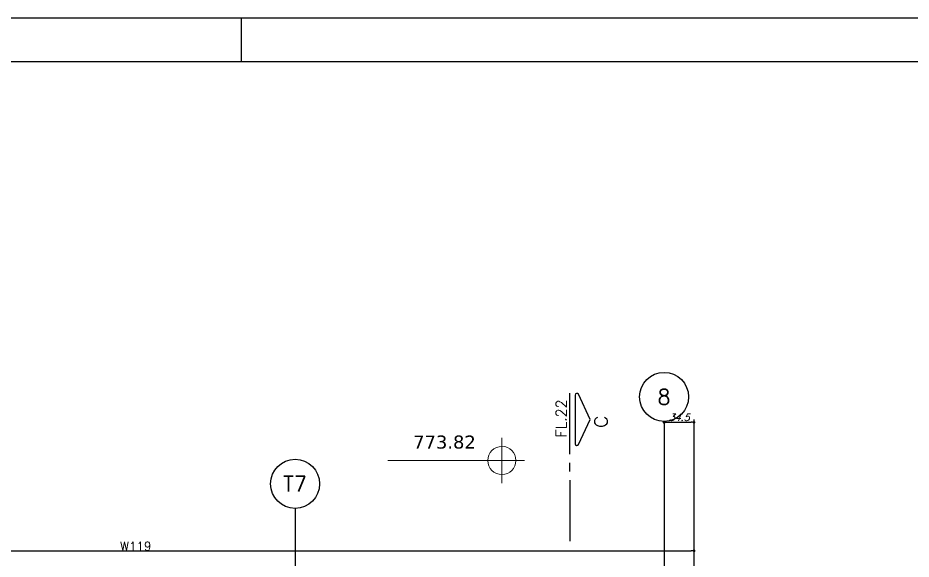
# Model space of a CAD drawing. Header units: millimetres. Extents: x -4107 to 5538, y -2094 to 2406.
# Drawn here: x 2507 to 3534, y 1783 to 2406 of the extents above; entities that cross this region are included whole.
import ezdxf
from ezdxf.enums import TextEntityAlignment as Align

# ---------------------------------------------------------------- set-up
doc = ezdxf.new("R2010")
doc.units = ezdxf.units.MM
doc.header["$LTSCALE"] = 50
doc.linetypes.add('EIXO', pattern=[6.8, 6, -0.4, 0, -0.4])
doc.layers.add('A-ANNO-NOTE', color=253, linetype='Continuous', lineweight=9)
for name, color, linetype in [('F-CORTE-INDICAÇÃO', 4, 'Continuous'), ('F-COTAS', 106, 'Continuous'), ('F-EIXO', 12, 'EIXO'), ('F-MARGEM', 1, 'Continuous'), ('F-PERFIL - W310x52', 4, 'Continuous'), ('F-PILARES-NOME', 170, 'Continuous'), ('F-TEXTO', 6, 'Continuous')]:
    doc.layers.add(name, color=color, linetype=linetype)
doc.styles.add('CP-TEXT-INCL', font='simplex.shx', dxfattribs={"oblique": 20})
doc.styles.add('ROMANS', font='simplex.shx')
doc.styles.get("Standard").update_dxf_attribs({"font": 'txt.shx'})
doc.styles.add('Verdana_3', font='verdana.ttf', dxfattribs={"height": 20})
doc.dimstyles.new('CP-COTAS-50', dxfattribs={"dimscale": 0.64, "dimtxt": 12.5, "dimasz": 5, "dimexe": 5, "dimexo": 5, "dimgap": 2.5, "dimtad": 1, "dimdec": 1, "dimdsep": 46, "dimtxsty": 'CP-TEXT-INCL', "dimblk1": 'DOT', "dimblk2": 'DOT', "dimsah": 1, "dimcen": 9, "dimclrd": 256, "dimclre": 256, "dimclrt": 256, "dimadec": 0, "dimazin": 0, "dimtfac": 1, "dimtdec": 1, "dimtmove": 2, "dimatfit": 3, "dimldrblk": 'DOT', "dimfxl": 5, "dimtolj": 1, "dimarcsym": 0})

# ---------------------------------------------------------------- blocks, each defined once
blk = doc.blocks.new('*U21')
at = {"layer": 'F-EIXO'}
blk.add_line((0, 0), (0, -3377.9), dxfattribs=at)
at = {"layer": 'F-EIXO', "color": 2, "linetype": 'Continuous'}
blk.add_circle((0, 28.2), 28.2, dxfattribs=at)
at = {"layer": 'F-TEXTO', "style": 'ROMANS'}
blk.add_attdef('EIXO', text='', height=17.5, rotation=360, dxfattribs=at).set_placement((0, 28.2), align=Align.MIDDLE_CENTER)
blk = doc.blocks.new('*U17')
at = {"layer": 'F-EIXO'}
blk.add_line((0, 0), (0, -3477.9), dxfattribs=at)
at = {"layer": 'F-EIXO', "color": 2, "linetype": 'Continuous'}
blk.add_circle((0, 28.2), 28.2, dxfattribs=at)
at = {"layer": 'F-TEXTO', "style": 'ROMANS'}
blk.add_attdef('EIXO', text='', height=17.5, rotation=360, dxfattribs=at).set_placement((0, 28.2), align=Align.MIDDLE_CENTER)
blk = doc.blocks.new('_DOT')
at = {"color": 0, "linetype": 'ByBlock'}
blk.add_line((-0.5, 0), (-1, 0), dxfattribs=at)
at = {"color": 0, "linetype": 'ByBlock', "const_width": 0.5}
blk.add_lwpolyline([(-0.25, 0, 1), (0.25, 0, 1)], format="xyb", close=True, dxfattribs=at)
blk = doc.blocks.new('*D64')
at = {"layer": 'DEFPOINTS', "color": 0, "linetype": 'Continuous', "transparency": 16777216}
for p in [(3284.5, 1792.6), (3284.5, 1699.5), (-3540, 1430.2)]:
    blk.add_point(p, dxfattribs=at)
at = {"layer": 'F-COTAS', "linetype": 'Continuous', "lineweight": -2, "transparency": 16777216}
for p, q in [((-3540, 1433.4), (-3540, 1795.8)), ((-3536.8, 1792.6), (3281.3, 1792.6)), ((3284.5, 1702.7), (3284.5, 1795.8))]:
    blk.add_line(p, q, dxfattribs=at)
at = {"layer": 'F-COTAS', "linetype": 'Continuous', "lineweight": -2, "transparency": 16777216, "xscale": 3.2, "yscale": 3.2, "zscale": 3.2, "rotation": 180}
blk.add_blockref('_DOT', (-3540, 1792.6), dxfattribs=at)
at = {"layer": 'F-COTAS', "linetype": 'Continuous', "lineweight": -2, "transparency": 16777216, "xscale": 3.2, "yscale": 3.2, "zscale": 3.2}
blk.add_blockref('_DOT', (3284.5, 1792.6), dxfattribs=at)
at = {"layer": 'F-COTAS', "linetype": 'Continuous', "transparency": 16777216, "insert": (-127.7, 1798.2), "char_height": 8, "attachment_point": 5, "style": 'CP-TEXT-INCL'}
blk.add_mtext('\\A1;6824.5', dxfattribs=at)
blk = doc.blocks.new('*U26')
at = {"layer": 'F-CORTE-INDICAÇÃO'}
for p, q in [((70, 0), (0, 0)), ((80, 0), (90, 0)), ((100, 0), (170, 0))]:
    blk.add_line(p, q, dxfattribs=at)
blk.add_lwpolyline([(112, 6, -0.802585), (111.2, 9.8), (140, 23.3), (168.8, 9.8, -0.802585), (168, 6)], format="xyb", close=True, dxfattribs=at)
at = {"layer": 'F-CORTE-INDICAÇÃO', "style": 'ROMANS'}
blk.add_attdef('CORTE', text='', height=15, dxfattribs=at).set_placement((140, 35.8), align=Align.MIDDLE_CENTER)
at = {"layer": 'F-CORTE-INDICAÇÃO', "color": 2, "style": 'ROMANS'}
blk.add_attdef('FOLHA', text='', height=12, dxfattribs=at).set_placement((80.5, -10), align=Align.MIDDLE_CENTER)
blk = doc.blocks.new('A0-4L_900')
at = {"layer": 'F-MARGEM', "color": 2}
blk.add_line((137.4, 90), (137.4, 89), dxfattribs=at)
blk.add_lwpolyline([(0, 0), (0, 90), (192.9, 90), (192.9, 0)], close=True, dxfattribs=at)
at = {"layer": 'F-MARGEM', "color": 7}
blk.add_lwpolyline([(2.5, 89), (191.9, 89), (191.9, 1), (2.5, 1)], close=True, dxfattribs=at)
blk = doc.blocks.new('*D115')
at = {"layer": 'DEFPOINTS', "color": 0, "transparency": 16777216}
for p in [(3250, 1941.4), (3284.5, 1940.3), (3284.5, 1699.5)]:
    blk.add_point(p, dxfattribs=at)
at = {"layer": 'F-COTAS', "lineweight": -2, "transparency": 16777216}
for p, q in [((3284.5, 1702.7), (3284.5, 1943.5)), ((3250, 1938.2), (3250, 1937.1)), ((3253.2, 1940.3), (3281.3, 1940.3))]:
    blk.add_line(p, q, dxfattribs=at)
at = {"layer": 'F-COTAS', "lineweight": -2, "transparency": 16777216, "xscale": 3.2, "yscale": 3.2, "zscale": 3.2, "rotation": 180}
blk.add_blockref('_DOT', (3250, 1940.3), dxfattribs=at)
at = {"layer": 'F-COTAS', "lineweight": -2, "transparency": 16777216, "xscale": 3.2, "yscale": 3.2, "zscale": 3.2}
blk.add_blockref('_DOT', (3284.5, 1940.3), dxfattribs=at)
at = {"layer": 'F-COTAS', "transparency": 16777216, "insert": (3267.3, 1945.9), "char_height": 8, "attachment_point": 5, "style": 'CP-TEXT-INCL'}
blk.add_mtext('\\A1;34.5', dxfattribs=at)
blk = doc.blocks.new('LGN-COTA - LGN-COTA-475391-Térreo')
at = {"layer": 'A-ANNO-NOTE'}
for p, q in [((-0.009, -0.238), (-0.009, 0.28)), ((-0.268, 0.021), (1.302, 0.021))]:
    blk.add_line(p, q, dxfattribs=at)
for centre, start, end in [((-0.009, 0.022), 90, 180), ((-0.009, 0.021), 360, 90), ((-0.009, 0.021), 180, 270), ((-0.009, 0.021), 270, 0)]:
    blk.add_arc(centre, 0.162, start, end, dxfattribs=at)
blk = doc.blocks.new('zw$7512')
at = {"layer": 'A-ANNO-NOTE', "xscale": -100, "yscale": 100, "zscale": 100}
blk.add_blockref('LGN-COTA - LGN-COTA-475391-Térreo', (3262, 1680.3), dxfattribs=at)
at = {"layer": 'A-ANNO-NOTE', "style": 'Verdana_3'}
blk.add_text('773.82', height=15, dxfattribs=at).set_placement((3160.9, 1696.1))
blk = doc.blocks.new('A$C44D756D9')
at = {"layer": 'F-PILARES-NOME'}
blk.add_text('W119', height=10, dxfattribs=at).set_placement((5949.2, 303.4))

msp = doc.modelspace()

# ---------------------------------------------------------------- block references
at = {"layer": 'A-ANNO-NOTE', "linetype": 'Continuous'}
msp.add_blockref('zw$7512', (-199.5, 214), dxfattribs=at)
at = {"layer": 'F-CORTE-INDICAÇÃO', "linetype": 'Continuous'}
ref = msp.add_blockref('*U26', (3141.654, 1803.713), dxfattribs=dict(at, xscale=-1, rotation=270))
ref.add_attrib('FOLHA', 'FL.22', dxfattribs={"color": 2, "height": 12, "rotation": 90, "style": 'ROMANS'}).set_placement((3131.654, 1944.739), align=Align.MIDDLE_CENTER)
ref.add_attrib('CORTE', 'C', dxfattribs={"height": 15, "rotation": 90, "style": 'ROMANS'}).set_placement((3177.417, 1940.855), align=Align.MIDDLE_CENTER)
at = {"layer": 'F-EIXO', "linetype": 'Continuous'}
for name, p, values in [('*U17', (3250, 1941.357), {'EIXO': '8'}), ('*U21', (2825.5, 1841.357), {'EIXO': 'T7'})]:
    msp.add_blockref(name, p, dxfattribs=at).add_auto_attribs(values)
at = {"layer": 'F-MARGEM', "linetype": 'Continuous', "xscale": 50, "yscale": 50, "zscale": 50}
msp.add_blockref('A0-4L_900', (-4106.604, -2094.493), dxfattribs=at)
at = {"layer": 'F-PERFIL - W310x52'}
msp.add_blockref('A$C44D756D9', (-3325, 1489.5), dxfattribs=at)

# ---------------------------------------------------------------- dimensions: what is measured, and where the dimension line sits
at = {"layer": 'F-COTAS'}
dim = msp.add_linear_dim(base=(3284.5, 1940.298), p1=(3250, 1941.357), p2=(3284.5, 1699.5), dimstyle='CP-COTAS-50', dxfattribs=at)
dim.commit()
dim.dimension.update_dxf_attribs({"geometry": '*D115', "text_midpoint": (3267.25, 1945.898)})
at = {"layer": 'F-COTAS', "linetype": 'Continuous'}
dim = msp.add_linear_dim(base=(3284.5, 1792.612), p1=(-3540, 1430.201), p2=(3284.5, 1699.5), dimstyle='CP-COTAS-50', dxfattribs=at)
dim.commit()
dim.dimension.update_dxf_attribs({"geometry": '*D64', "text_midpoint": (-127.75, 1798.212)})

doc.saveas('drawing.dxf')
